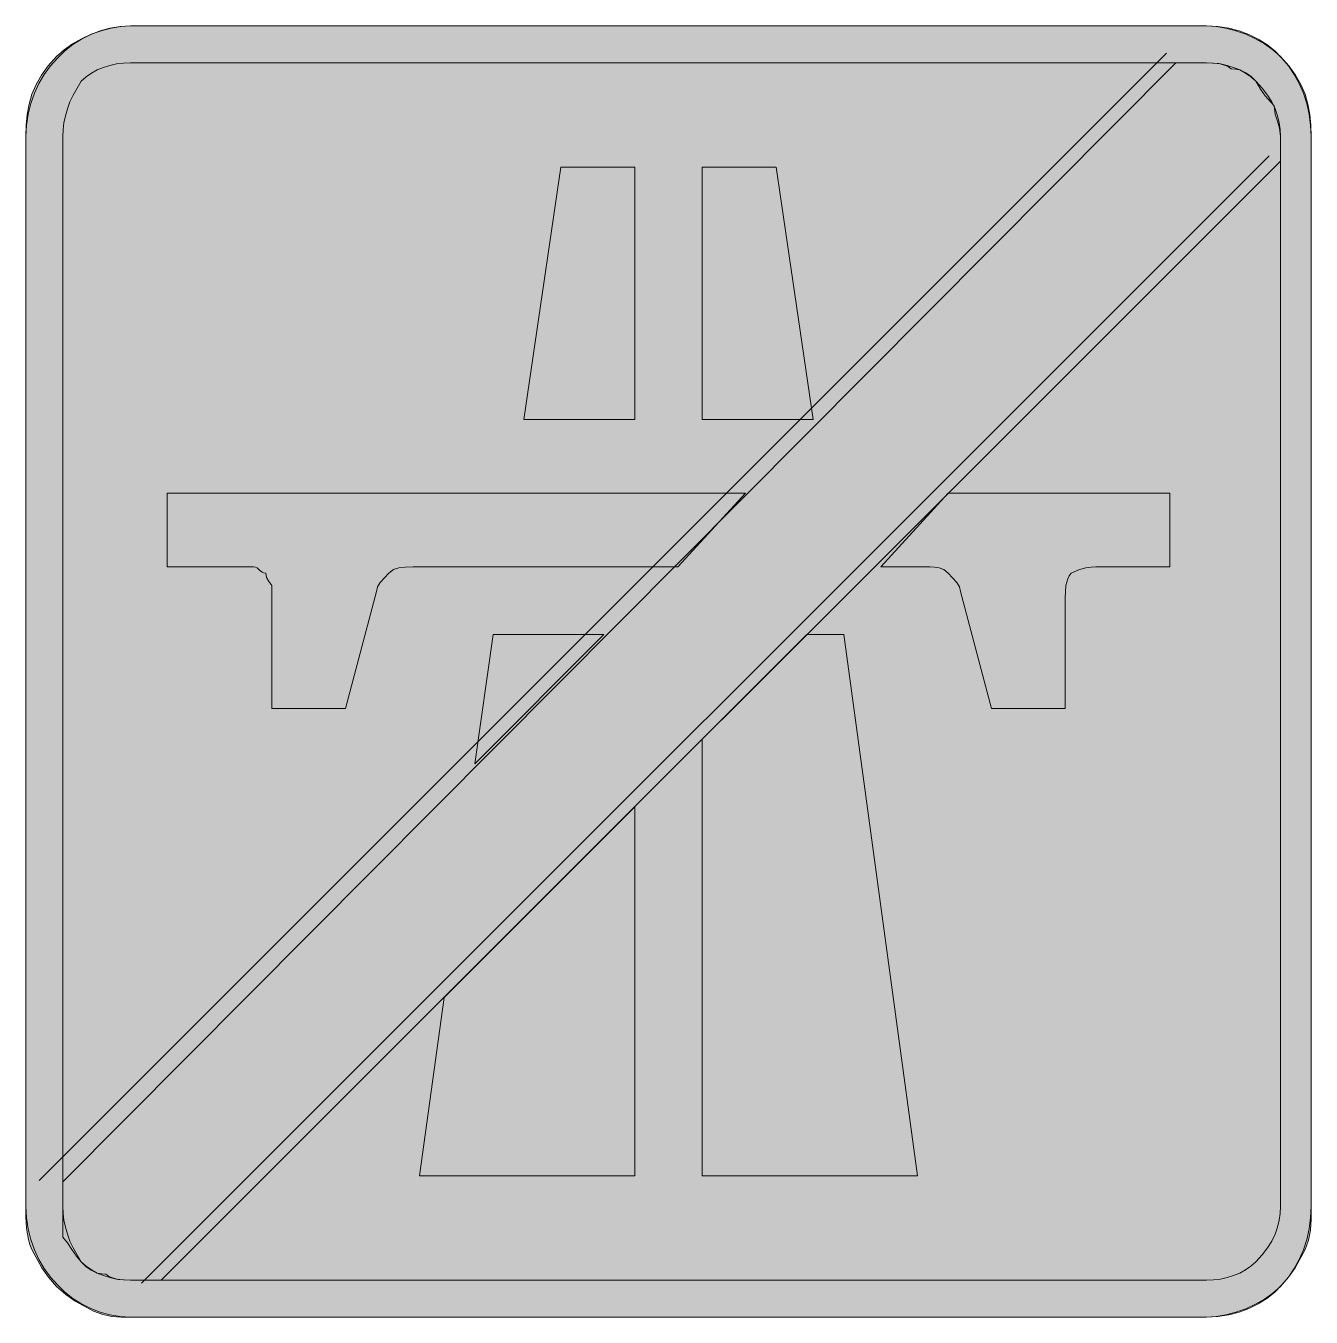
# Model space of a CAD drawing. Header units: metres. Extents: x 158 to 409, y 10 to 262.
import ezdxf

# ---------------------------------------------------------------- set-up
doc = ezdxf.new("R2010")
doc.units = ezdxf.units.M
for name, color, linetype, true_color in [('FILL_BLUE_0000FF', 7, 'Continuous', 0x0000ff), ('FILL_RED_FF0000', 7, 'Continuous', 0xff0000), ('FILL_WHITE_FFFFFF', 7, 'Continuous', 0xffffff), ('STROKE_BLUE_0000FF', 7, 'Continuous', 0x0000ff), ('STROKE_RED_FF0000', 7, 'Continuous', 0xff0000)]:
    doc.layers.add(name, color=color, linetype=linetype, true_color=true_color)

msp = doc.modelspace()

# ---------------------------------------------------------------- hatches: boundary and pattern name
at = {"layer": 'FILL_BLUE_0000FF', "true_color": 0x0000ff}
h = msp.add_hatch(color=7, dxfattribs=at)
h.dxf.hatch_style = 1
h.paths.add_polyline_path([(389.76, 254.82), (391.09, 254.65), (392.4, 254.37), (393.66, 253.98), (394.87, 253.47), (396, 252.85), (397.06, 252.12), (398.01, 251.28), (399.25, 249.93), (400.28, 248.58), (401.11, 247.23), (401.76, 245.88), (402.24, 244.53), (402.57, 243.18), (402.75, 241.83), (402.81, 240.48), (402.81, 31.68), (402.75, 30.33), (402.57, 28.98), (402.24, 27.63), (401.76, 26.28), (401.11, 24.93), (400.28, 23.58), (399.25, 22.23), (398.01, 20.88), (397.06, 20.04), (396, 19.3), (394.87, 18.69), (393.66, 18.18), (392.4, 17.79), (391.09, 17.5), (389.76, 17.34), (388.41, 17.28), (178.41, 17.28), (177.06, 17.34), (175.73, 17.5), (174.42, 17.79), (173.16, 18.18), (171.95, 18.69), (170.82, 19.3), (169.76, 20.04), (168.81, 20.88), (167.23, 23.58), (166.62, 24.93), (166.11, 26.28), (165.72, 27.63), (165.43, 28.98), (165.27, 30.33), (165.21, 31.68), (165.21, 240.48), (165.27, 241.83), (165.43, 243.18), (165.72, 244.53), (166.11, 245.88), (166.62, 247.23), (167.23, 248.58), (168.81, 251.28), (169.76, 252.12), (170.82, 252.85), (171.95, 253.47), (173.16, 253.98), (174.42, 254.37), (175.73, 254.65), (177.06, 254.82), (178.41, 254.88), (388.41, 254.88), (389.76, 254.82)])
at = {"layer": 'FILL_RED_FF0000', "true_color": 0xff0000}
h = msp.add_hatch(color=7, dxfattribs=at)
h.dxf.hatch_style = 1
h.paths.add_polyline_path([(388.41, 254.88), (390.81, 254.73), (392.12, 254.37), (392.71, 254.08), (393.21, 253.68), (394.06, 253.63), (394.8, 253.47), (396.06, 252.93), (397.09, 252.16), (398.01, 251.28), (398.91, 249.69), (399.81, 248.43), (401.61, 246.48), (401.8, 244.87), (402.21, 243.48), (402.62, 242.09), (402.81, 240.48), (402.81, 235.68), (184.41, 17.28), (178.41, 17.28), (176.01, 17.43), (174.7, 17.79), (174.11, 18.08), (173.61, 18.48), (172.76, 18.53), (172.02, 18.69), (170.76, 19.23), (169.73, 20), (168.81, 20.88), (167.91, 21.97), (167.01, 23.28), (166.11, 24.59), (165.21, 25.68), (165.21, 31.68), (165.21, 36.48), (382.41, 254.88), (388.41, 254.88)])
at = {"layer": 'FILL_WHITE_FFFFFF', "true_color": 0xffffff}
h = msp.add_hatch(color=7, dxfattribs=at)
h.dxf.hatch_style = 1
h.paths.add_polyline_path([(390.26, 261.97), (392.18, 261.65), (394.13, 261.13), (396.06, 260.43), (397.94, 259.56), (399.72, 258.54), (401.35, 257.37), (402.81, 256.08), (404.45, 254.28), (405.77, 252.46), (406.82, 250.62), (407.61, 248.73), (408.18, 246.79), (408.55, 244.77), (408.75, 242.68), (408.81, 240.48), (408.81, 31.68), (408.79, 29.19), (408.66, 27.03), (408.3, 25.1), (407.61, 23.28), (405.66, 19.68), (404.4, 17.88), (402.81, 16.08), (401.35, 14.79), (399.72, 13.62), (397.94, 12.6), (396.06, 11.73), (394.13, 11.03), (392.18, 10.51), (390.26, 10.19), (388.41, 10.08), (178.41, 10.08), (176.61, 10.1), (174.81, 10.23), (173.01, 10.59), (171.21, 11.28), (167.61, 13.23), (165.81, 14.49), (164.01, 16.08), (162.42, 17.88), (161.16, 19.68), (159.21, 23.28), (158.81, 24.23), (158.52, 25.27), (158.16, 27.48), (158.03, 29.69), (158.01, 31.68), (158.01, 240.48), (158.07, 242.68), (158.27, 244.77), (158.64, 246.79), (159.21, 248.73), (160, 250.62), (161.05, 252.46), (162.37, 254.28), (164.01, 256.08), (165.47, 257.37), (167.1, 258.54), (168.88, 259.56), (170.76, 260.43), (172.69, 261.13), (174.64, 261.65), (176.56, 261.97), (178.41, 262.08), (388.41, 262.08), (390.26, 261.97)])
h = msp.add_hatch(color=7, dxfattribs=at)
h.dxf.hatch_style = 1
h.paths.add_polyline_path([(255.21, 185.28), (262.41, 234.48), (276.81, 234.48), (276.81, 185.28), (255.21, 185.28)])
h = msp.add_hatch(color=7, dxfattribs=at)
h.dxf.hatch_style = 1
h.paths.add_polyline_path([(290.01, 234.48), (304.41, 234.48), (311.61, 185.28), (290.01, 185.28), (290.01, 234.48)])
h = msp.add_hatch(color=7, dxfattribs=at)
h.dxf.hatch_style = 1
h.paths.add_polyline_path([(232.02, 156.46), (230.76, 156.33), (229.73, 155.97), (228.81, 155.28), (227.16, 153.48), (226.62, 152.58), (226.41, 151.68), (220.41, 128.88), (206.01, 128.88), (206.01, 150.48), (206.01, 152.88), (205.41, 153.63), (205, 154.4), (204.81, 155.28), (204.41, 155.33), (204.1, 155.47), (203.61, 155.88), (203.12, 156.29), (202.81, 156.43), (202.41, 156.48), (200.01, 156.48), (185.61, 156.48), (185.61, 170.88), (298.41, 170.88), (285.21, 156.48), (233.61, 156.48), (232.02, 156.46)])
h = msp.add_hatch(color=7, dxfattribs=at)
h.dxf.hatch_style = 1
h.paths.add_polyline_path([(381.21, 170.88), (381.21, 156.48), (366.81, 156.48), (365.89, 156.46), (364.86, 156.33), (363.6, 155.97), (362.01, 155.28), (361.61, 154.78), (361.32, 154.19), (360.96, 152.88), (360.81, 150.48), (360.81, 128.88), (346.41, 128.88), (340.41, 151.68), (340.2, 152.58), (339.66, 153.48), (338.01, 155.28), (337.11, 155.97), (336.21, 156.33), (335.31, 156.46), (334.41, 156.48), (324.81, 156.48), (338.01, 170.88), (381.21, 170.88)])
h = msp.add_hatch(color=7, dxfattribs=at)
h.dxf.hatch_style = 1
h.paths.add_polyline_path([(245.61, 118.08), (249.21, 143.28), (270.81, 143.28), (245.61, 118.08)])
h = msp.add_hatch(color=7, dxfattribs=at)
h.dxf.hatch_style = 1
h.paths.add_polyline_path([(290.01, 37.68), (290.01, 122.88), (310.41, 143.28), (317.61, 143.28), (332.01, 37.68), (290.01, 37.68)])
h = msp.add_hatch(color=7, dxfattribs=at)
h.dxf.hatch_style = 1
h.paths.add_polyline_path([(234.81, 37.68), (239.61, 72.48), (276.81, 109.68), (276.81, 37.68), (234.81, 37.68)])

# ---------------------------------------------------------------- linework, layer by layer
at = {"layer": 'FILL_BLUE_0000FF', "lineweight": 0, "true_color": 0x0000ff}
msp.add_lwpolyline([(389.76, 254.82), (391.09, 254.65), (392.4, 254.37), (393.66, 253.98), (394.87, 253.47), (396, 252.85), (397.06, 252.12), (398.01, 251.28), (399.25, 249.93), (400.28, 248.58), (401.11, 247.23), (401.76, 245.88), (402.24, 244.53), (402.57, 243.18), (402.75, 241.83), (402.81, 240.48), (402.81, 31.68), (402.75, 30.33), (402.57, 28.98), (402.24, 27.63), (401.76, 26.28), (401.11, 24.93), (400.28, 23.58), (399.25, 22.23), (398.01, 20.88), (397.06, 20.04), (396, 19.3), (394.87, 18.69), (393.66, 18.18), (392.4, 17.79), (391.09, 17.5), (389.76, 17.34), (388.41, 17.28), (178.41, 17.28), (177.06, 17.34), (175.73, 17.5), (174.42, 17.79), (173.16, 18.18), (171.95, 18.69), (170.82, 19.3), (169.76, 20.04), (168.81, 20.88), (167.23, 23.58), (166.62, 24.93), (166.11, 26.28), (165.72, 27.63), (165.43, 28.98), (165.27, 30.33), (165.21, 31.68), (165.21, 240.48), (165.27, 241.83), (165.43, 243.18), (165.72, 244.53), (166.11, 245.88), (166.62, 247.23), (167.23, 248.58), (168.81, 251.28), (169.76, 252.12), (170.82, 252.85), (171.95, 253.47), (173.16, 253.98), (174.42, 254.37), (175.73, 254.65), (177.06, 254.82), (178.41, 254.88), (388.41, 254.88)], close=True, dxfattribs=at)
at = {"layer": 'FILL_RED_FF0000', "lineweight": 0, "true_color": 0xff0000}
msp.add_lwpolyline([(388.41, 254.88), (390.81, 254.73), (392.12, 254.37), (392.71, 254.08), (393.21, 253.68), (394.06, 253.63), (394.8, 253.47), (396.06, 252.93), (397.09, 252.16), (398.01, 251.28), (398.91, 249.69), (399.81, 248.43), (401.61, 246.48), (401.8, 244.87), (402.21, 243.48), (402.62, 242.09), (402.81, 240.48), (402.81, 235.68), (184.41, 17.28), (178.41, 17.28), (176.01, 17.43), (174.7, 17.79), (174.11, 18.08), (173.61, 18.48), (172.76, 18.53), (172.02, 18.69), (170.76, 19.23), (169.73, 20), (168.81, 20.88), (167.91, 21.97), (167.01, 23.28), (166.11, 24.59), (165.21, 25.68), (165.21, 31.68), (165.21, 36.48), (382.41, 254.88)], close=True, dxfattribs=at)
at = {"layer": 'FILL_WHITE_FFFFFF', "lineweight": 0, "true_color": 0xffffff}
for points in [[(390.26, 261.97), (392.18, 261.65), (394.13, 261.13), (396.06, 260.43), (397.94, 259.56), (399.72, 258.54), (401.35, 257.37), (402.81, 256.08), (404.45, 254.28), (405.77, 252.46), (406.82, 250.62), (407.61, 248.73), (408.18, 246.79), (408.55, 244.77), (408.75, 242.68), (408.81, 240.48), (408.81, 31.68), (408.79, 29.19), (408.66, 27.03), (408.3, 25.1), (407.61, 23.28), (405.66, 19.68), (404.4, 17.88), (402.81, 16.08), (401.35, 14.79), (399.72, 13.62), (397.94, 12.6), (396.06, 11.73), (394.13, 11.03), (392.18, 10.51), (390.26, 10.19), (388.41, 10.08), (178.41, 10.08), (176.61, 10.1), (174.81, 10.23), (173.01, 10.59), (171.21, 11.28), (167.61, 13.23), (165.81, 14.49), (164.01, 16.08), (162.42, 17.88), (161.16, 19.68), (159.21, 23.28), (158.81, 24.23), (158.52, 25.27), (158.16, 27.48), (158.03, 29.69), (158.01, 31.68), (158.01, 240.48), (158.07, 242.68), (158.27, 244.77), (158.64, 246.79), (159.21, 248.73), (160, 250.62), (161.05, 252.46), (162.37, 254.28), (164.01, 256.08), (165.47, 257.37), (167.1, 258.54), (168.88, 259.56), (170.76, 260.43), (172.69, 261.13), (174.64, 261.65), (176.56, 261.97), (178.41, 262.08), (388.41, 262.08)], [(255.21, 185.28), (262.41, 234.48), (276.81, 234.48), (276.81, 185.28)], [(290.01, 234.48), (304.41, 234.48), (311.61, 185.28), (290.01, 185.28)], [(232.02, 156.46), (230.76, 156.33), (229.73, 155.97), (228.81, 155.28), (227.16, 153.48), (226.62, 152.58), (226.41, 151.68), (220.41, 128.88), (206.01, 128.88), (206.01, 150.48), (206.01, 152.88), (205.41, 153.63), (205, 154.4), (204.81, 155.28), (204.41, 155.33), (204.1, 155.47), (203.61, 155.88), (203.12, 156.29), (202.81, 156.43), (202.41, 156.48), (200.01, 156.48), (185.61, 156.48), (185.61, 170.88), (298.41, 170.88), (285.21, 156.48), (233.61, 156.48)], [(381.21, 170.88), (381.21, 156.48), (366.81, 156.48), (365.89, 156.46), (364.86, 156.33), (363.6, 155.97), (362.01, 155.28), (361.61, 154.78), (361.32, 154.19), (360.96, 152.88), (360.81, 150.48), (360.81, 128.88), (346.41, 128.88), (340.41, 151.68), (340.2, 152.58), (339.66, 153.48), (338.01, 155.28), (337.11, 155.97), (336.21, 156.33), (335.31, 156.46), (334.41, 156.48), (324.81, 156.48), (338.01, 170.88)], [(245.61, 118.08), (249.21, 143.28), (270.81, 143.28)], [(234.81, 37.68), (239.61, 72.48), (276.81, 109.68), (276.81, 37.68)]]:
    msp.add_lwpolyline(points, close=True, dxfattribs=at)
at = {"layer": 'FILL_WHITE_FFFFFF', "lineweight": 0, "true_color": 0x0000ff}
msp.add_lwpolyline([(290.01, 37.68), (290.01, 122.88), (310.41, 143.28), (317.61, 143.28), (332.01, 37.68)], close=True, dxfattribs=at)
at = {"layer": 'STROKE_BLUE_0000FF', "lineweight": 0, "true_color": 0x0000ff}
msp.add_lwpolyline([(158.01, 240.48), (158.01, 31.68), (158.12, 29.46), (158.44, 27.31), (158.97, 25.23), (159.68, 23.24), (160.57, 21.35), (161.62, 19.57), (162.82, 17.91), (164.16, 16.38), (165.63, 14.99), (167.21, 13.75), (168.89, 12.67), (170.67, 11.77), (172.52, 11.05), (174.43, 10.52), (176.4, 10.19), (178.41, 10.08), (388.41, 10.08), (390.62, 10.19), (392.73, 10.52), (394.75, 11.05), (396.66, 11.77), (398.46, 12.67), (400.14, 13.75), (401.69, 14.99), (403.11, 16.38), (404.39, 17.91), (405.52, 19.57), (406.5, 21.35), (407.31, 23.24), (407.96, 25.23), (408.43, 27.31), (408.71, 29.46), (408.81, 31.68), (408.81, 240.48), (408.71, 242.7), (408.43, 244.85), (407.96, 246.93), (407.31, 248.92), (406.5, 250.81), (405.52, 252.59), (404.39, 254.25), (403.11, 255.78), (401.69, 257.17), (400.14, 258.41), (398.46, 259.49), (396.66, 260.39), (394.75, 261.11), (392.73, 261.64), (390.62, 261.97), (388.41, 262.08), (178.41, 262.08), (176.4, 261.97), (174.43, 261.64), (172.52, 261.11), (170.67, 260.39), (168.89, 259.49), (167.21, 258.41), (165.63, 257.17), (164.16, 255.78), (162.82, 254.25), (161.62, 252.59), (160.57, 250.81), (159.68, 248.92), (158.97, 246.93), (158.44, 244.85), (158.12, 242.7), (158.01, 240.48)], dxfattribs=at)
at = {"layer": 'STROKE_RED_FF0000', "lineweight": 0, "true_color": 0xff0000}
for points in [[(380.61, 256.72), (160.61, 36.72)], [(400.61, 236.72), (180.61, 16.72)]]:
    msp.add_lwpolyline(points, dxfattribs=at)

doc.saveas('drawing.dxf')
